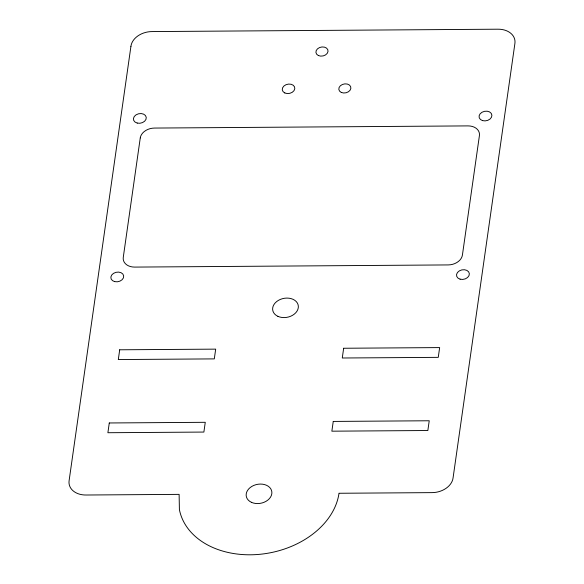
<?xml version="1.0" encoding="UTF-8"?>
<svg xmlns="http://www.w3.org/2000/svg" width="584" height="584" viewBox="0 0 584 584"><rect width="100%" height="100%" fill="white"/><g stroke="black" fill="none" stroke-linecap="round" stroke-linejoin="round"><path stroke-width="0.88" d="M130.925 46.348L69.131 480.508A19.155 14.169 -11.3 0 0 86.242 495.013L179.12 494.371L179.405 509.628A81.169 60.035 -11.3 0 0 260.157 554.274A81.169 60.035 -11.3 0 0 338.924 493.794L338.917 493.268L431.795 492.626A19.155 14.169 -11.3 0 0 453.075 477.865L514.869 43.705A19.155 14.169 -11.3 0 0 497.758 29.2L152.205 31.58A19.155 14.169 -11.3 0 0 130.925 46.348M140.269 137.904L123.26 257.42A12.987 9.607 -11.3 0 0 134.67 267.092L448.22 264.924A12.987 9.607 -11.3 0 0 462.411 255.084L479.42 135.568A12.987 9.607 -11.3 0 0 468.01 125.896L154.461 128.064A12.987 9.607 -11.3 0 0 140.269 137.904M109.281 422.969L107.894 432.729L203.882 432.065L205.269 422.305L109.281 422.969M119.698 349.794L118.311 359.554L214.299 358.89L215.686 349.137L119.698 349.794M333.252 421.429L331.858 431.182L427.846 430.517L429.233 420.765L333.252 421.429M343.662 348.254L342.275 358.007L438.263 357.35L439.65 347.589L343.662 348.254M277.889 316.331A12.987 9.607 -11.3 0 0 298.285 307.753A12.987 9.607 -11.3 0 0 280.291 299.431A12.987 9.607 -11.3 0 0 277.889 316.331M251.419 502.313A12.987 9.607 -11.3 0 0 271.815 493.728A12.987 9.607 -11.3 0 0 253.821 485.413A12.987 9.607 -11.3 0 0 251.419 502.313M318.382 55.546A6.139 4.541 -11.3 0 0 328.018 51.494A6.139 4.541 -11.3 0 0 319.514 47.567A6.139 4.541 -11.3 0 0 318.382 55.546M284.824 92.965A6.344 4.694 -11.3 0 0 294.789 88.775A6.344 4.694 -11.3 0 0 285.999 84.709A6.344 4.694 -11.3 0 0 284.824 92.965M341.275 92.418A6.103 4.511 -11.3 0 0 350.86 88.388A6.103 4.511 -11.3 0 0 342.406 84.476A6.103 4.511 -11.3 0 0 341.275 92.418M114.668 281.619A6.49 4.803 -11.3 0 0 123.677 275.874A6.49 4.803 -11.3 0 0 113.478 273.378A6.49 4.803 -11.3 0 0 114.668 281.619M460.097 279.174A6.49 4.803 -11.3 0 0 469.353 273.67A6.49 4.803 -11.3 0 0 459.338 270.874A6.49 4.803 -11.3 0 0 460.097 279.174M482.537 120.603A6.49 4.803 -11.3 0 0 491.903 115.223A6.49 4.803 -11.3 0 0 481.983 112.267A6.49 4.803 -11.3 0 0 482.537 120.603M137.24 123.078A6.49 4.803 -11.3 0 0 146.248 117.333A6.49 4.803 -11.3 0 0 136.057 114.836A6.49 4.803 -11.3 0 0 137.24 123.078"/></g></svg>
